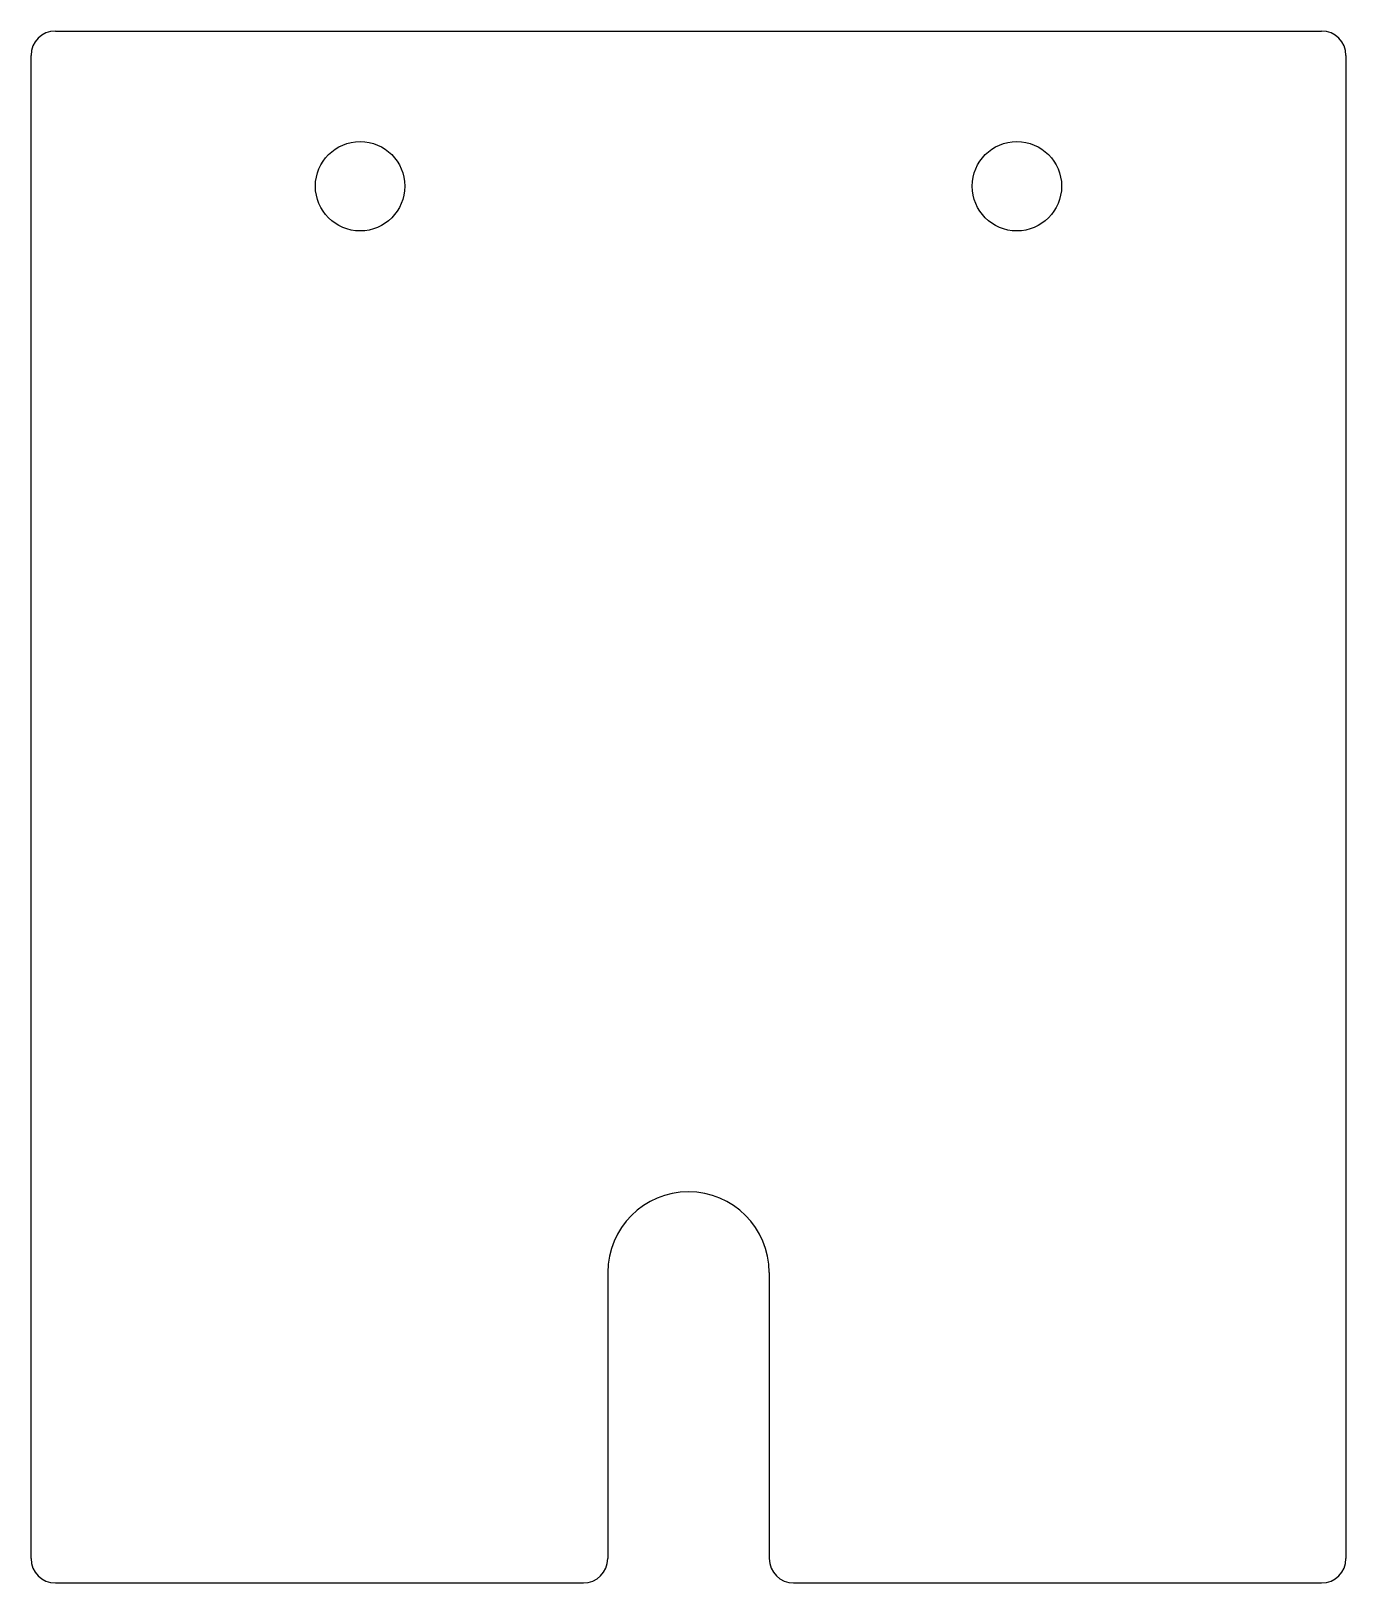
# Model space of a CAD drawing. Header units: millimetres. Extents: x -26.9 to 26.9, y -31.8 to 31.8.
import ezdxf

# ---------------------------------------------------------------- set-up
doc = ezdxf.new("R2010")
doc.units = ezdxf.units.MM
doc.layers.add('Sketch', color=7, linetype='CONTINUOUS')

msp = doc.modelspace()

# ---------------------------------------------------------------- linework, layer by layer
at = {"layer": 'Sketch'}
for p, q in [((-25.9, 31.75), (25.9, 31.75)), ((-26.9, -30.75), (-26.9, 30.75)), ((26.9, 30.75), (26.9, -30.75)), ((-3.302, -19.05), (-3.302, -30.75)), ((3.302, -19.05), (3.302, -30.75)), ((-25.9, -31.75), (-4.302, -31.75)), ((4.302, -31.75), (25.9, -31.75))]:
    msp.add_line(p, q, dxfattribs=at)
for centre in [(-13.4352, 25.4), (13.4352, 25.4)]:
    msp.add_circle(centre, 1.8288, dxfattribs=at)
for centre, radius, start, end in [((-25.9, 30.75), 1, 90, 180), ((25.9, 30.75), 1, 0, 90), ((0, -19.05), 3.302, 0, 180), ((-25.9, -30.75), 1, 180, -90), ((-4.302, -30.75), 1, -90, 0), ((4.302, -30.75), 1, 180, -90), ((25.9, -30.75), 1, -90, 0)]:
    msp.add_arc(centre, radius, start, end, dxfattribs=at)

doc.saveas('drawing.dxf')
